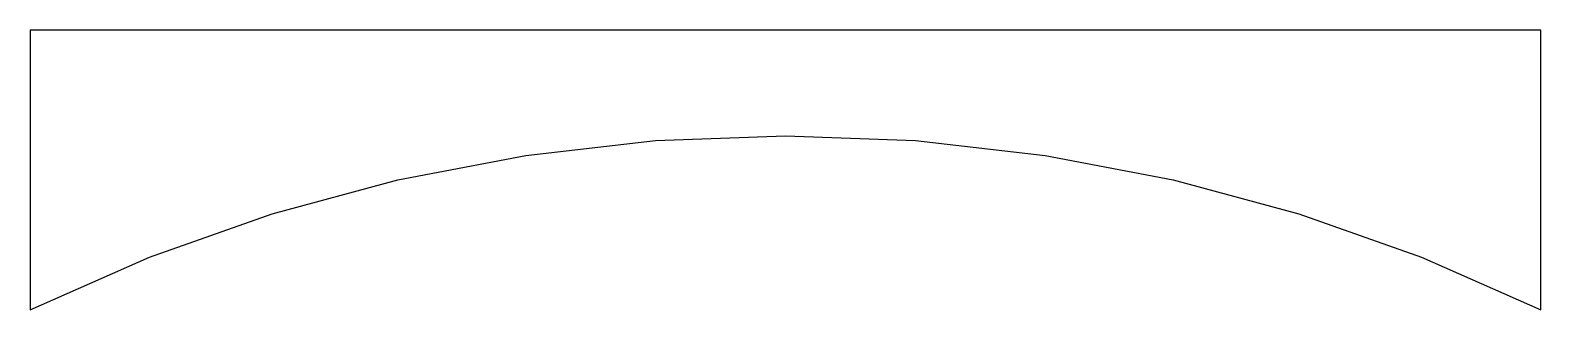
# Model space of a CAD drawing. Extents: x -346 to 481, y -27 to 126.
import ezdxf

# ---------------------------------------------------------------- set-up
doc = ezdxf.new("R2010")
doc.units = 0
doc.layers.get('0').update_dxf_attribs({"linetype": 'CONTINUOUS'})

msp = doc.modelspace()

# ---------------------------------------------------------------- linework, layer by layer
for p, q in [((-346.46, 126.24), (-346.46, -26.76)), ((481.04, 126.24), (-346.46, 126.24)), ((481.04, -26.76), (481.04, 126.24)), ((-4.01, 65.8), (67.29, 68.49)), ((67.29, 68.49), (138.59, 65.8)), ((-74.91, 57.74), (-4.01, 65.8)), ((138.59, 65.8), (209.49, 57.74)), ((-145, 44.37), (-74.91, 57.74)), ((209.49, 57.74), (279.58, 44.37)), ((-213.88, 25.75), (-145, 44.37)), ((279.58, 44.37), (348.46, 25.75)), ((-281.16, 1.99), (-213.88, 25.75)), ((348.46, 25.75), (415.74, 1.99)), ((-346.46, -26.76), (-281.16, 1.99)), ((415.74, 1.99), (481.04, -26.76))]:
    msp.add_line(p, q)

doc.saveas('drawing.dxf')
